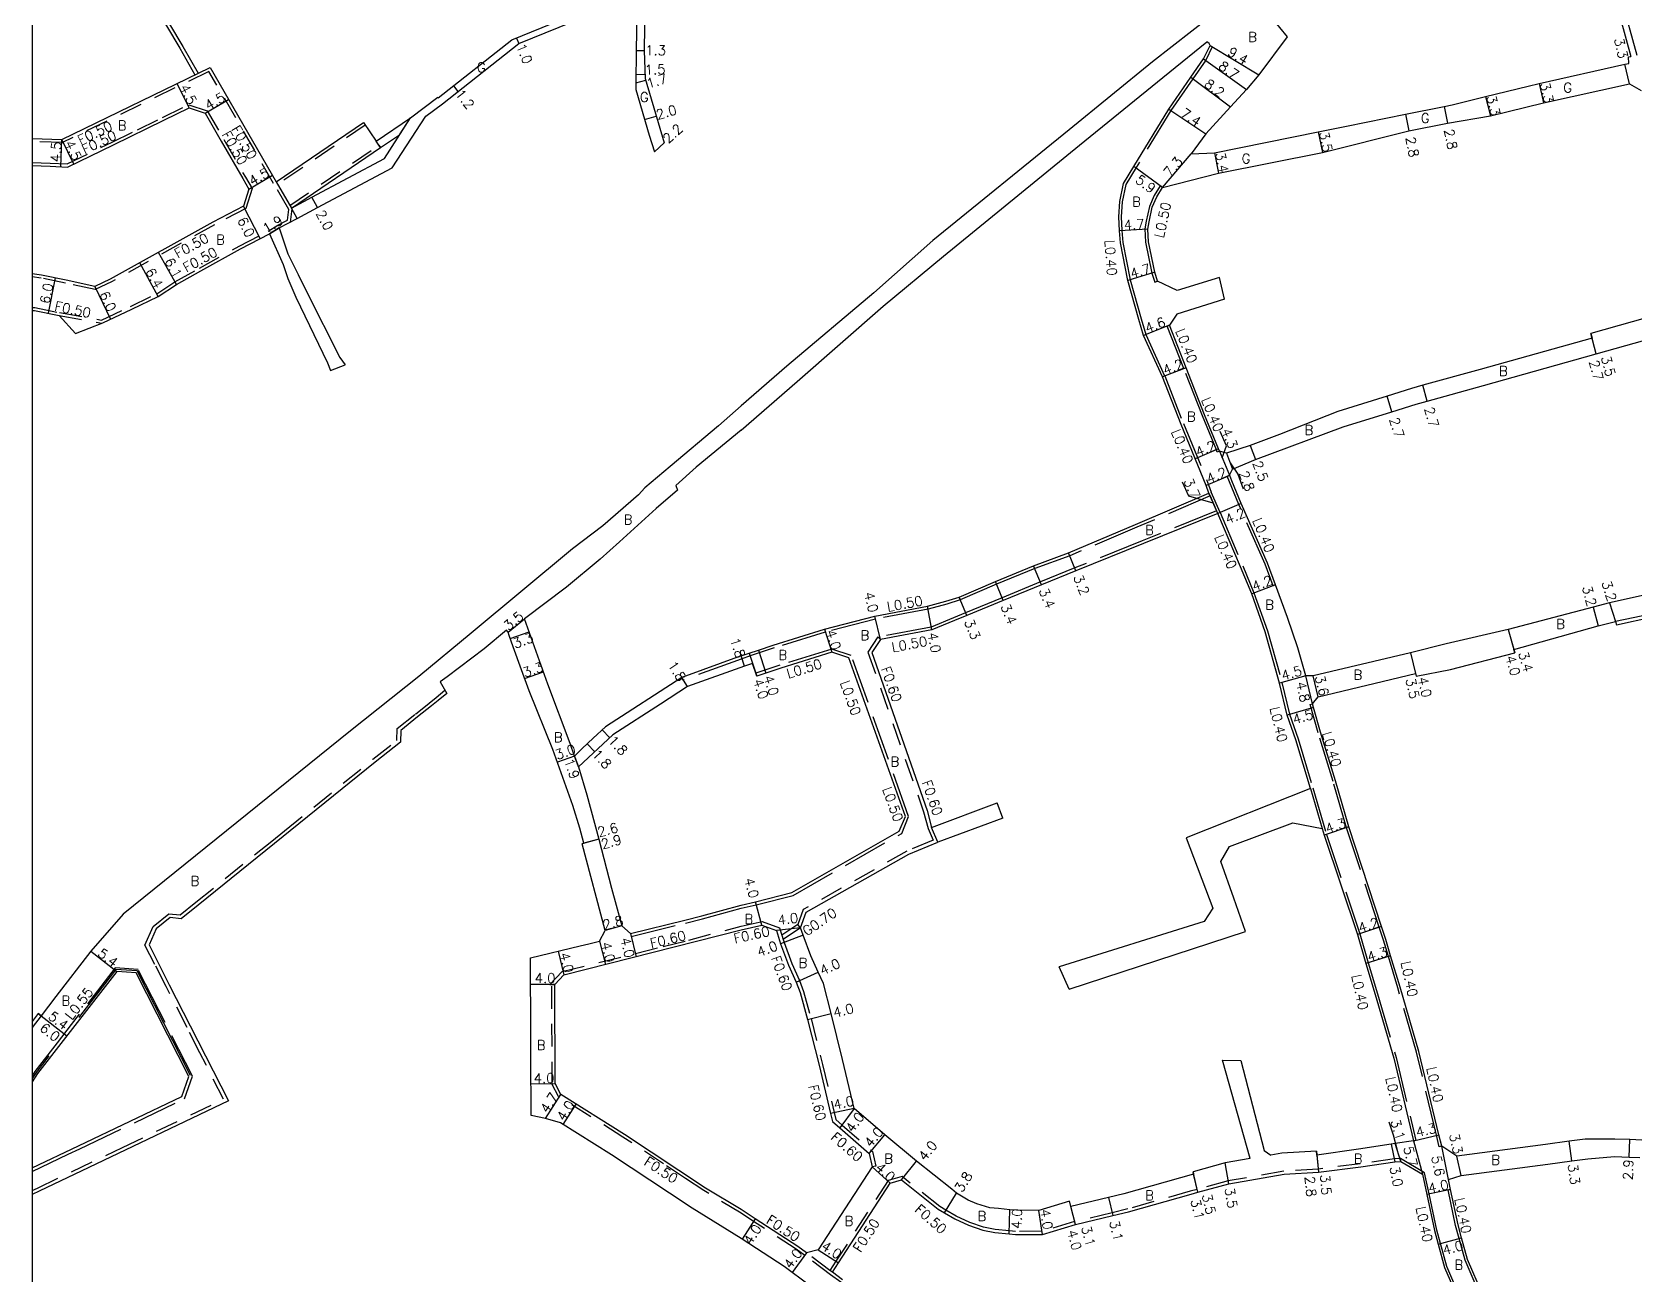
# Model space of a CAD drawing. Header units: metres. Extents: x -4000 to -3199, y -108600 to -108000.
# Drawn here: x -4000 to -3734.9, y -108486.2 to -108280.7 of the extents above; entities that cross this region are included whole.
import ezdxf

# ---------------------------------------------------------------- set-up
doc = ezdxf.new("R2010")
doc.units = ezdxf.units.M
doc.header["$LTSCALE"] = 2.5
doc.linetypes.add('22320', pattern=[2.5, 1.5, -1])
doc.linetypes.add('22330', pattern=[4, 3, -1])
for name, color, linetype in [('2101000', 175, 'Continuous'), ('2101001', 1, 'Continuous'), ('2102000', 4, 'Continuous'), ('2102001', 191, 'Continuous'), ('2232000', 120, '22320'), ('2233000', 120, '22330'), ('6165200', 90, '61300'), ('9109230', 202, 'Continuous'), ('9201100', 215, 'Continuous'), ('9201500', 222, 'Continuous'), ('9201600', 215, 'Continuous'), ('9202100', 82, 'Continuous'), ('9202200', 82, 'Continuous'), ('9203500', 155, 'Continuous'), ('999', 7, 'Continuous')]:
    doc.layers.add(name, color=color, linetype=linetype)
doc.styles.add('Dm_Anotation', font='txt.shx', dxfattribs={"bigfont": 'pscdm.shx'})
doc.linetypes.add('61300', pattern='A,2,-0.75,[1,dmdr.shx,S=0.15,R=0,X=0,Y=0],-0.75', length=3.5)

msp = doc.modelspace()

# ---------------------------------------------------------------- linework, layer by layer
at = {"layer": '2101000'}
for points in [[(-4000, -108265.25), (-3996.3, -108265.44), (-3989.42, -108265.89), (-3987.19, -108266.73), (-3986.06, -108267.38), (-3984.41, -108268.77), (-3981.09, -108273.23), (-3979.63, -108275.38), (-3975.05, -108283.06), (-3972.52, -108287.49)], [(-4000, -108265.85), (-3996.34, -108266.04), (-3989.55, -108266.48), (-3987.45, -108267.28), (-3986.4, -108267.87), (-3984.85, -108269.18), (-3981.58, -108273.58), (-3980.14, -108275.7), (-3975.57, -108283.36), (-3973.06, -108287.76)], [(-3956.15, -108311.52), (-3952.76, -108309.71), (-3940.41, -108303.13), (-3934.87, -108294.58), (-3932.1, -108292.52), (-3919.5, -108282.59), (-3908.46, -108278.11), (-3904.56, -108277.27), (-3901.41, -108277.04), (-3899.95, -108277.26), (-3900.05, -108283.78), (-3900.14, -108289.1), (-3900.13, -108290.18), (-3897.91, -108297.75), (-3897.07, -108300.47)], [(-3932.82, -108291.56), (-3920.67, -108281.99), (-3908.83, -108277.18), (-3906.76, -108276.51), (-3904.73, -108276.08), (-3901.5, -108275.84), (-3898.63, -108275.67), (-3898.75, -108283.77), (-3898.59, -108288.33), (-3895.46, -108298.98)], [(-3795.62, -108276.16), (-3796.23, -108276.85), (-3792.4, -108281.48), (-3797.06, -108287.73), (-3799.13, -108290.17), (-3801.75, -108293.05), (-3805.83, -108297.53), (-3808.29, -108300.83), (-3804.42, -108300.66), (-3787.25, -108297.17), (-3782.58, -108296.22), (-3772.8, -108294.26), (-3766.42, -108292.99), (-3765.13, -108292.73), (-3759.57, -108291.35), (-3752.54, -108289.61), (-3750.72, -108289.19), (-3736.53, -108286.01), (-3735.89, -108285.9), (-3735.94, -108284.8), (-3735.56, -108284.71)], [(-3804.12, -108277.3), (-3804.92, -108278.01), (-3814.68, -108285.62), (-3828.44, -108296.82), (-3850.99, -108315.15), (-3860.77, -108323.77), (-3875.16, -108335.89), (-3882.73, -108342.45)], [(-3882.73, -108346.5), (-3873.45, -108338.46), (-3859.21, -108325.99), (-3849.27, -108317.71), (-3826.72, -108299.38), (-3812.96, -108288.19), (-3805.71, -108282.29)], [(-3882.73, -108383.8), (-3881.37, -108383.35), (-3879.87, -108382.86), (-3877.39, -108382.04), (-3868.92, -108379.4), (-3860.62, -108377.23), (-3851.88, -108375.6), (-3848.84, -108374.79), (-3846.66, -108374.1), (-3840.65, -108371.51), (-3834.33, -108368.91), (-3828.55, -108366.78), (-3817.49, -108362.1), (-3805.36, -108356.9), (-3805.77, -108355.65), (-3809.94, -108345.55), (-3813.02, -108337.7), (-3816.15, -108330.83), (-3816.95, -108328.2), (-3818.78, -108321.76), (-3819.97, -108315.53), (-3820.12, -108313.53), (-3820.25, -108311.25), (-3820.1, -108308.67), (-3819.47, -108305.72), (-3817.75, -108302.89), (-3811.98, -108293.41), (-3808.33, -108288.16), (-3806.21, -108285.12), (-3805.12, -108282.9), (-3805.31, -108282.55), (-3805.71, -108282.29)], [(-4000, -108298.25), (-3995.06, -108298.45), (-3970.56, -108286.54), (-3959.61, -108305.44)], [(-3813.82, -108321.86), (-3814.28, -108320.39), (-3815.32, -108315.34), (-3815.43, -108313.26), (-3815.23, -108312.04), (-3814.72, -108309.65), (-3813.94, -108307.94), (-3813.01, -108306.4), (-3803.74, -108303.99), (-3786.55, -108300.6), (-3772.25, -108297.01), (-3765.87, -108295.73), (-3758.78, -108294.55), (-3749.98, -108292.4), (-3735.78, -108289.22), (-3733.85, -108290.34)], [(-3957.11, -108309.78), (-3953.7, -108307.95), (-3941.73, -108301.57), (-3937.42, -108294.86), (-3932.88, -108291.47), (-3932.82, -108291.56)], [(-4000, -108302.75), (-3997, -108302.87), (-3994.12, -108303), (-3986.53, -108299.31), (-3978.2, -108295.26), (-3974.04, -108293.23), (-3971.38, -108294.1), (-3968.71, -108298.71), (-3965.15, -108304.91), (-3964.15, -108306.63), (-3965.05, -108309.49), (-3970.08, -108312.12)], [(-4000, -108326.7), (-3999.62, -108326.72), (-3995.53, -108327.55), (-3992.83, -108330.51), (-3988.32, -108328.75), (-3983.51, -108326.48), (-3979.12, -108324.38), (-3976.12, -108322.41), (-3972.09, -108320.18), (-3965.52, -108316.53), (-3960.72, -108314.02), (-3959.14, -108313.06), (-3956.15, -108311.52), (-3957.11, -108309.78)], [(-3970.08, -108312.12), (-3987.1, -108321.54), (-3989.61, -108322.73), (-3994.35, -108321.7), (-3998.43, -108320.87), (-4000, -108320.65)], [(-3960.72, -108314.02), (-3958.46, -108319.13)], [(-3959.14, -108313.06), (-3957.69, -108317.32), (-3955.99, -108320.75), (-3954.56, -108323.67), (-3949.1, -108334.49), (-3948.19, -108335.7)], [(-3725.98, -108325.96), (-3742.16, -108330.52), (-3741.96, -108331.29), (-3760.45, -108336.44), (-3769.96, -108339.08), (-3771.82, -108339.6), (-3775.87, -108340.86), (-3784.03, -108343.4), (-3793.69, -108347.22), (-3798.53, -108349.02), (-3802.43, -108350.31), (-3803.58, -108349.96), (-3803.73, -108349.59), (-3806.06, -108343.95), (-3809.11, -108336.17), (-3811.87, -108329.15)], [(-3732.83, -108373.68), (-3739.08, -108375.07), (-3741.8, -108375.77), (-3755.82, -108379.47), (-3766.11, -108381.8), (-3772, -108383.29), (-3788.11, -108387.1), (-3789.32, -108387.09), (-3790.62, -108382.47), (-3792.35, -108377.47), (-3794.33, -108372.08), (-3795.67, -108368.51), (-3800.01, -108358.64), (-3801.54, -108354.88), (-3801.9, -108354.01), (-3801.94, -108353.93), (-3801.45, -108352.94), (-3797.66, -108351.36), (-3783.14, -108345.95), (-3775.07, -108343.44), (-3771.06, -108342.19), (-3769.24, -108341.68), (-3759.91, -108339.1), (-3741.28, -108333.9), (-3725.18, -108329.37)], [(-3882.73, -108342.45), (-3886.45, -108345.78), (-3894.48, -108352.5), (-3898.65, -108356.04), (-3899.68, -108357.21), (-3905.58, -108362.31), (-3910.59, -108366.14), (-3927.38, -108380.05), (-3936.01, -108387.23), (-3947.34, -108396.21), (-3984.93, -108426.54), (-3990.26, -108432.65), (-3996.04, -108440.1), (-3998.51, -108443.3), (-3998.99, -108442.94), (-4000, -108444.24)], [(-3882.73, -108346.5), (-3890.16, -108352.6), (-3893.49, -108355.66), (-3893.25, -108356.44), (-3896.77, -108359.42), (-3902.83, -108364.94), (-3906.04, -108367.82), (-3911.62, -108372.44), (-3918.57, -108377.68)], [(-3788.53, -108405.73), (-3790.98, -108397.68), (-3792.39, -108393.59), (-3793.66, -108388.3), (-3796.04, -108379.81), (-3798.26, -108373.55), (-3800.12, -108369.1), (-3803.87, -108360.28), (-3816.18, -108365.24), (-3827.35, -108369.75), (-3833.03, -108372.05), (-3839.35, -108374.66), (-3845.4, -108377.15), (-3847.41, -108377.98), (-3851.15, -108379.53), (-3859.64, -108381.11), (-3861.07, -108383.28), (-3851.97, -108409.39), (-3851.23, -108412.16)], [(-3892.54, -108387.36), (-3905.13, -108395.53), (-3907.18, -108397.43), (-3909, -108399.11), (-3910.28, -108400.38), (-3911.02, -108398.3), (-3914.69, -108388.47), (-3918.57, -108377.68)], [(-3766.84, -108464.88), (-3767.31, -108462.97), (-3770.62, -108449.21), (-3773.73, -108438.61), (-3775.28, -108433.42), (-3776.09, -108430.71), (-3776.79, -108428.57), (-3782.18, -108412.1), (-3784.41, -108404.48), (-3786.86, -108396.44), (-3788.07, -108392.32), (-3788.23, -108391.76), (-3787.28, -108390.6), (-3771.19, -108386.7), (-3771.08, -108387.18), (-3765.37, -108386.07), (-3754.73, -108383.32), (-3754.9, -108382.75), (-3740.96, -108378.86), (-3738.11, -108378.12), (-3737.93, -108378.69), (-3731.94, -108377.37)], [(-3882.73, -108480.13), (-3890.8, -108475.14), (-3894.57, -108472.65), (-3904.13, -108466.32), (-3912.61, -108460.99), (-3915.05, -108460.28), (-3917.43, -108459.78), (-3917.48, -108449.98), (-3917.52, -108442.16), (-3917.54, -108438.14), (-3917.53, -108433.76), (-3909.32, -108431.75), (-3907.9, -108431.4), (-3906.13, -108430.96), (-3905.18, -108429.2), (-3909.03, -108414.87), (-3908.74, -108414.8), (-3909.37, -108412.32), (-3910.55, -108408.56), (-3913.85, -108399.3), (-3917.79, -108389.58), (-3919.04, -108386.11), (-3920.41, -108382.29), (-3921.08, -108380.43), (-3921.26, -108379.92), (-3921.55, -108379.57), (-3925.24, -108382.63), (-3931.34, -108387.25), (-3932.47, -108388.12), (-3931.4, -108390.03), (-3932.8, -108391.19), (-3933.93, -108392.09), (-3936.22, -108393.9), (-3939.03, -108396.13), (-3939.08, -108398.08), (-3943.23, -108401.38), (-3972.54, -108425.02), (-3975.33, -108427.27), (-3977.17, -108427.09), (-3979.48, -108428.95), (-3980.65, -108431.61), (-3977.3, -108438.18), (-3973.83, -108444.98), (-3967.5, -108457.39), (-3990.61, -108468.4), (-3998.84, -108472.33), (-4000, -108472.88)], [(-3882.73, -108425), (-3880.35, -108424.46), (-3874.32, -108422.94), (-3856.56, -108412.81), (-3855.55, -108410.38), (-3864.88, -108384.13), (-3867.74, -108383.22), (-3876.17, -108385.85), (-3878.61, -108386.65), (-3880.12, -108387.15)], [(-3882.73, -108383.8), (-3892.54, -108387.36)], [(-3880.12, -108387.15), (-3880.81, -108385.06), (-3880.81, -108385.06), (-3882.14, -108385.5), (-3891.56, -108388.87)], [(-3891.56, -108388.87), (-3896.03, -108391.77), (-3903.91, -108396.85), (-3909.64, -108402.17), (-3908.23, -108406.77), (-3906.23, -108414.12), (-3904.15, -108422.23), (-3902.47, -108428.47), (-3901.03, -108429.71)], [(-3786.59, -108412.33), (-3786.26, -108413.47), (-3780.78, -108429.88), (-3779.4, -108434.65), (-3777.87, -108439.77), (-3774.77, -108450.32), (-3771.49, -108464)], [(-3798.5, -108466.93), (-3802.66, -108467.65), (-3807.97, -108469.09), (-3807.88, -108469.48), (-3819.44, -108472.74), (-3821.97, -108473.34), (-3828.18, -108474.83), (-3828.41, -108473.96), (-3833.5, -108475.5), (-3837.15, -108475.47), (-3838.25, -108475.37), (-3840.12, -108475.19), (-3841.6, -108475.04), (-3843.72, -108474.39), (-3845.18, -108473.81), (-3847.1, -108472.66), (-3847.88, -108471.97), (-3853.71, -108467.33), (-3858.96, -108463.02), (-3864.01, -108458.63), (-3865.94, -108450.55), (-3867.85, -108442.95), (-3869.1, -108437.99), (-3869.96, -108436.08), (-3871.17, -108433.4), (-3872.43, -108430.01), (-3872.9, -108428.75), (-3871.96, -108426.19), (-3854.98, -108416.62), (-3850.17, -108414.61)], [(-3901.03, -108429.71), (-3892.04, -108427.49), (-3889.23, -108426.8), (-3882.73, -108425)], [(-3882.73, -108429.09), (-3879.3, -108428.32), (-3876.87, -108429.24), (-3876.18, -108431.41), (-3874.87, -108434.92), (-3873.6, -108437.73), (-3872.97, -108439.47), (-3871.73, -108443.92), (-3869.83, -108451.5), (-3867.92, -108459.47), (-3867.61, -108460.78), (-3866.4, -108461.83), (-3861.53, -108466.08), (-3861.04, -108468.28), (-3869.97, -108481.99), (-3871.9, -108482.53), (-3873.32, -108481.48), (-3880.37, -108476.89), (-3882.73, -108475.36)], [(-3882.73, -108475.36), (-3888.61, -108471.8), (-3902, -108462.94), (-3912.54, -108456.31), (-3913.46, -108454.53), (-3913.54, -108438.12), (-3912.02, -108436.53), (-3882.73, -108429.09)], [(-4000, -108468.45), (-3992.33, -108464.79), (-3975.24, -108456.64), (-3974.05, -108453.35), (-3982.8, -108436.2), (-3985.99, -108435.97), (-3991.77, -108443.41), (-3999.09, -108452.87), (-4000, -108454.23)], [(-3771.49, -108464), (-3774.52, -108464.45), (-3775.19, -108464.54), (-3780.62, -108465.36), (-3787.5, -108466.37), (-3787.56, -108465.68), (-3793.28, -108466.04), (-3795.1, -108466.35)], [(-3764.32, -108466.5), (-3766.84, -108464.88)], [(-3728.43, -108464.76), (-3729.2, -108464.59), (-3733.76, -108463.87), (-3735.73, -108463.79), (-3738.19, -108463.69), (-3743.09, -108463.69), (-3745.74, -108464.05), (-3749.69, -108464.57), (-3764.32, -108466.5)], [(-3865.95, -108486.97), (-3867.63, -108485.72), (-3866.62, -108484.18), (-3858.09, -108470.98), (-3856.2, -108470.46), (-3850.14, -108475.29), (-3849.09, -108475.89), (-3847.37, -108476.87), (-3845.08, -108477.94), (-3842.74, -108478.74), (-3840.75, -108479.14), (-3838.37, -108479.37), (-3837.33, -108479.47), (-3832.87, -108479.45), (-3827.41, -108477.83), (-3821.25, -108476.36), (-3818.66, -108475.74), (-3808.29, -108472.8), (-3807.17, -108472.49), (-3802.07, -108471.1), (-3792.91, -108469.52), (-3787.24, -108469.16), (-3780.24, -108468.29), (-3774.61, -108467.48), (-3773.59, -108467.41), (-3770.03, -108469.52), (-3769.29, -108472.84), (-3768.04, -108478.83), (-3767.42, -108481.09), (-3766.37, -108484.91), (-3763.74, -108491)], [(-3746.35, -108516.46), (-3745.58, -108516.38), (-3745.16, -108516.33), (-3747.03, -108512.29), (-3749.87, -108506.63), (-3756.09, -108494.75), (-3757.75, -108494.17), (-3760.09, -108489.36), (-3762.58, -108483.58), (-3763.56, -108480.03), (-3764.14, -108477.9), (-3765.37, -108472.02), (-3765.71, -108470.37), (-3763.6, -108469.73), (-3749.28, -108467.85), (-3745.31, -108467.32), (-3742.65, -108466.96), (-3738.25, -108466.59), (-3735.84, -108466.69), (-3734.04, -108466.76)], [(-3868.34, -108490.18), (-3874.29, -108485.74), (-3875.61, -108484.76), (-3882.55, -108480.25), (-3882.73, -108480.13)]]:
    msp.add_lwpolyline(points, dxfattribs=at)
at = {"layer": '2101000', "flags": 128}
for points in [[(-3959.61, -108305.44), (-3957.11, -108309.78)], [(-3958.46, -108319.13), (-3957.67, -108321.4), (-3956.39, -108324.49), (-3951.12, -108335.37), (-3950.61, -108336.65)]]:
    msp.add_lwpolyline(points, dxfattribs=at)
at = {"layer": '2101001'}
msp.add_lwpolyline([(-3895.46, -108298.98), (-3897.07, -108300.47)], dxfattribs=at)
at = {"layer": '2101001', "flags": 128}
msp.add_lwpolyline([(-3950.61, -108336.65), (-3948.19, -108335.7)], dxfattribs=at)
at = {"layer": '2102000'}
for points in [[(-3749.58, -108246.29), (-3745.95, -108252.08), (-3744.22, -108255.79), (-3743.06, -108258.62), (-3740.69, -108265.98), (-3735.56, -108284.71)], [(-3748.4, -108246.29), (-3745.07, -108251.6), (-3743.3, -108255.39), (-3742.12, -108258.27), (-3739.73, -108265.69), (-3734.58, -108284.48)], [(-3959.61, -108305.44), (-3945.16, -108295.65), (-3943.09, -108298.71), (-3937.42, -108294.84)], [(-3957.11, -108309.78), (-3942.35, -108299.79), (-3939.22, -108297.65)], [(-3803.59, -108321.24), (-3810.57, -108323.4), (-3813.82, -108321.86)], [(-3802.79, -108324.84), (-3810.67, -108327.31), (-3811.87, -108329.15)], [(-3788.53, -108405.73), (-3809.11, -108413.92), (-3804.69, -108425.5), (-3806.15, -108427.75), (-3830.13, -108435.22)], [(-3851.23, -108412.16), (-3840.36, -108408.1)], [(-3839.41, -108410.64), (-3850.17, -108414.61)], [(-3828.46, -108438.91), (-3799.27, -108429.39), (-3801.22, -108423.86), (-3803.35, -108417.82), (-3801.93, -108415.33), (-3791.47, -108411.4), (-3786.59, -108412.33)], [(-3798.5, -108466.93), (-3803.1, -108450.65)], [(-3800.04, -108450.71), (-3796.2, -108465.57), (-3795.1, -108466.35)]]:
    msp.add_lwpolyline(points, dxfattribs=at)
at = {"layer": '2102001'}
for points in [[(-3939.22, -108297.65), (-3937.42, -108294.84)], [(-3802.79, -108324.84), (-3803.59, -108321.24)], [(-3839.41, -108410.64), (-3840.36, -108408.1)], [(-3828.46, -108438.91), (-3830.13, -108435.22)], [(-3803.1, -108450.65), (-3800.04, -108450.71)]]:
    msp.add_lwpolyline(points, dxfattribs=at)
at = {"layer": '2232000'}
for points in [[(-4000, -108326.2), (-3999.55, -108326.22), (-3995.44, -108327.06), (-3988.53, -108328.3), (-3983.73, -108326.03), (-3979.37, -108323.95), (-3976.4, -108322), (-3976.37, -108321.98), (-3972.33, -108319.74), (-3965.75, -108316.09), (-3960.96, -108313.58), (-3959.37, -108312.62), (-3957.74, -108311.78), (-3957.54, -108310.03), (-3960.04, -108305.69), (-3970.76, -108287.19), (-3994.96, -108298.96), (-4000, -108298.75)], [(-4000, -108302.25), (-3996.98, -108302.38), (-3994.22, -108302.49), (-3986.75, -108298.86), (-3982.58, -108296.83), (-3978.42, -108294.81), (-3974.07, -108292.7), (-3971.04, -108293.68), (-3968.27, -108298.46), (-3964.72, -108304.66), (-3963.61, -108306.57), (-3964.64, -108309.84), (-3969.85, -108312.57), (-3986.87, -108321.99), (-3989.55, -108323.25), (-3994.45, -108322.18), (-3998.51, -108321.36), (-4000, -108321.16)], [(-3944.88, -108296.06), (-3959.36, -108305.87), (-3957.36, -108309.35), (-3942.63, -108299.37), (-3942.35, -108299.79)], [(-3957.03, -108309.93), (-3957.28, -108312.1)], [(-3959.14, -108313.06), (-3960.72, -108314.02)], [(-3995.53, -108327.55), (-3988.48, -108328.81)], [(-3859.64, -108381.11), (-3860.08, -108380.69), (-3861.74, -108383.2), (-3852.53, -108409.59), (-3851.79, -108412.35)], [(-3979.67, -108434.85), (-3981.32, -108431.62), (-3979.97, -108428.58), (-3977.36, -108426.47), (-3975.51, -108426.65), (-3972.91, -108424.55), (-3960.36, -108414.43), (-3958.26, -108412.73), (-3943.61, -108400.91), (-3939.67, -108397.79), (-3939.62, -108395.84), (-3936.59, -108393.43), (-3934.3, -108391.62), (-3933.18, -108390.72), (-3931.7, -108389.5)], [(-3851.79, -108412.35), (-3850.96, -108414.29)], [(-3850.17, -108414.61), (-3851.23, -108412.16)], [(-3850.96, -108414.29), (-3855.28, -108416.09), (-3872.44, -108425.77)], [(-3882.73, -108428.48), (-3879.26, -108427.7), (-3876.39, -108428.79), (-3875.99, -108430.01), (-3875.77, -108430.71), (-3875.61, -108431.21), (-3874.31, -108434.69), (-3873.05, -108437.5), (-3872.4, -108439.28), (-3871.15, -108443.77), (-3869.24, -108451.36), (-3867.34, -108459.33), (-3867.07, -108460.45), (-3866.01, -108461.38), (-3860.99, -108465.76), (-3860.45, -108468.15), (-3861.04, -108468.28)], [(-3873.34, -108428.2), (-3875.99, -108430.01)], [(-3872.44, -108425.77), (-3873.34, -108428.2)], [(-3872.9, -108428.75), (-3873.34, -108428.2)], [(-3914.04, -108438.12), (-3914.37, -108438.12), (-3912.33, -108435.99), (-3895.6, -108431.87), (-3891.38, -108430.83), (-3882.73, -108428.48)], [(-3872.9, -108428.75), (-3875.77, -108430.71)], [(-4000, -108472.22), (-3999.1, -108471.79), (-3985.04, -108465.08), (-3968.32, -108457.11), (-3971.2, -108451.45), (-3972.24, -108449.42), (-3974.37, -108445.25), (-3977.84, -108438.45), (-3979.67, -108434.85)], [(-3882.73, -108475.95), (-3888.88, -108472.22), (-3891.94, -108470.19), (-3895.58, -108467.78), (-3902.27, -108463.36), (-3912.93, -108456.66), (-3913.96, -108454.65), (-3914.04, -108438.12), (-3913.54, -108438.12)], [(-3998.51, -108443.3), (-4000, -108445.23)], [(-3773.59, -108467.41), (-3773.65, -108466.91), (-3774.66, -108466.98), (-3780.31, -108467.79), (-3787.29, -108468.66), (-3792.96, -108469.03), (-3802.15, -108470.6), (-3807.3, -108472.01), (-3808.43, -108472.32), (-3818.78, -108475.25), (-3821.36, -108475.87), (-3827.52, -108477.35), (-3827.55, -108477.35), (-3832.94, -108478.95), (-3837.31, -108478.97), (-3838.33, -108478.87), (-3840.67, -108478.65), (-3842.61, -108478.25), (-3844.89, -108477.48), (-3847.14, -108476.42), (-3848.85, -108475.46), (-3849.86, -108474.87), (-3856.09, -108469.9), (-3858.4, -108470.55), (-3867.04, -108483.91), (-3868.03, -108485.42)], [(-3765.26, -108515.53), (-3765.09, -108516), (-3769.78, -108517.65), (-3771.96, -108518.58), (-3786.97, -108519.73), (-3795.27, -108520.32), (-3795.35, -108520.28), (-3810.76, -108522.09), (-3821.09, -108516.6), (-3833.45, -108509.78), (-3844.37, -108504.07), (-3850.44, -108499.39), (-3859.82, -108492.16), (-3866.25, -108487.37), (-3867.93, -108486.12), (-3872.2, -108482.93), (-3873.61, -108481.89), (-3880.65, -108477.31), (-3882.73, -108475.95)], [(-3867.63, -108485.72), (-3868.03, -108485.42), (-3871.9, -108482.53)]]:
    msp.add_lwpolyline(points, dxfattribs=at)
at = {"layer": '2233000'}
for points in [[(-3805.12, -108282.9), (-3804.78, -108283.1), (-3805.86, -108285.32), (-3808, -108288.39), (-3811.65, -108293.63), (-3817.4, -108303.09), (-3819.09, -108305.87), (-3819.7, -108308.73), (-3819.85, -108311.25), (-3819.72, -108313.51), (-3819.58, -108315.48), (-3818.39, -108321.67), (-3816.57, -108328.09), (-3815.78, -108330.69), (-3812.65, -108337.54), (-3809.57, -108345.4), (-3805.39, -108355.51), (-3804.98, -108356.77)], [(-3813.01, -108306.4), (-3813.41, -108306.1), (-3814.39, -108307.71), (-3815.19, -108309.5), (-3815.72, -108311.95), (-3815.93, -108313.23), (-3815.81, -108315.4), (-3814.77, -108320.52), (-3814.3, -108322.01), (-3813.82, -108321.86)], [(-3803.58, -108349.96), (-3803.95, -108350.11), (-3804.1, -108349.75), (-3806.43, -108344.1), (-3809.49, -108336.31), (-3812.24, -108329.29), (-3811.87, -108329.15)], [(-3794.33, -108372.08), (-3794.7, -108372.22), (-3796.04, -108368.66), (-3800.38, -108358.79), (-3801.91, -108355.04), (-3802.31, -108354.08), (-3801.94, -108353.93)], [(-3803.5, -108360.13), (-3804.98, -108356.77)], [(-3805.16, -108357.36), (-3817.29, -108362.56), (-3828.37, -108367.25), (-3834.15, -108369.37), (-3840.46, -108371.97), (-3846.48, -108374.57), (-3848.7, -108375.27), (-3851.77, -108376.09), (-3860.51, -108377.72), (-3868.79, -108379.88), (-3877.24, -108382.51), (-3879.71, -108383.33), (-3881.22, -108383.83), (-3882.73, -108384.33)], [(-3805.36, -108356.9), (-3805.16, -108357.36), (-3804.07, -108359.83), (-3803.87, -108360.28)], [(-3804.07, -108359.83), (-3816.37, -108364.78), (-3827.54, -108369.28), (-3833.22, -108371.59), (-3839.54, -108374.19), (-3845.59, -108376.69), (-3847.6, -108377.52), (-3851.29, -108379.05), (-3860.08, -108380.69)], [(-3803.5, -108360.13), (-3799.75, -108368.94), (-3797.89, -108373.41), (-3795.66, -108379.69), (-3793.27, -108388.19), (-3793.27, -108388.21), (-3792, -108393.47), (-3790.6, -108397.55), (-3788.14, -108405.62), (-3785.88, -108413.35), (-3780.4, -108429.76), (-3779.01, -108434.54), (-3777.48, -108439.66), (-3774.39, -108450.21), (-3771.1, -108463.91), (-3771.49, -108464)], [(-3882.73, -108425.51), (-3880.24, -108424.95), (-3874.13, -108423.41), (-3856.16, -108413.16), (-3855.02, -108410.39), (-3864.49, -108383.73), (-3867.73, -108382.7), (-3876.33, -108385.37), (-3878.77, -108386.18), (-3880.28, -108386.68)], [(-3882.73, -108384.33), (-3892.36, -108387.83), (-3892.54, -108387.36)], [(-3766.84, -108464.88), (-3767.23, -108464.98), (-3767.7, -108463.07), (-3771, -108449.31), (-3774.11, -108438.72), (-3775.66, -108433.54), (-3776.47, -108430.83), (-3777.17, -108428.69), (-3782.57, -108412.22), (-3784.8, -108404.6), (-3787.25, -108396.55), (-3788.62, -108391.87), (-3788.23, -108391.76)], [(-3788.53, -108405.73), (-3786.59, -108412.33)], [(-3901.03, -108429.71), (-3900.91, -108430.19), (-3891.92, -108427.98), (-3889.11, -108427.29), (-3882.73, -108425.51)], [(-3978.96, -108442.51), (-3982.45, -108435.67), (-3986.25, -108435.4), (-3992.2, -108443.07), (-3993.51, -108444.75), (-3995.86, -108447.8), (-3999.53, -108452.55), (-4000, -108453.24)], [(-4000, -108469.06), (-3994, -108466.2), (-3992.1, -108465.29), (-3974.8, -108457.04), (-3973.45, -108453.31), (-3978.96, -108442.51)], [(-3750.37, -108536.03), (-3749.97, -108536.04), (-3750.13, -108533.8), (-3752.12, -108517.09), (-3752.27, -108515.8), (-3754.07, -108510.59), (-3754.4, -108508.97), (-3757.86, -108501.74), (-3761, -108495.73), (-3763.37, -108490.84), (-3765.99, -108484.78), (-3767.03, -108480.98), (-3767.65, -108478.74), (-3768.9, -108472.76), (-3769.68, -108469.26), (-3773.65, -108466.91)], [(-3745.1, -108531.92), (-3746.85, -108516.52), (-3746.35, -108516.46), (-3745.58, -108516.38), (-3747.39, -108512.46), (-3750.22, -108506.81), (-3756.37, -108495.08), (-3758.04, -108494.5), (-3760.45, -108489.52), (-3762.96, -108483.71), (-3763.95, -108480.13), (-3764.53, -108477.99), (-3765.76, -108472.11), (-3765.37, -108472.02)]]:
    msp.add_lwpolyline(points, dxfattribs=at)
at = {"layer": '6165200'}
for points in [[(-3973.78, -108453.21), (-3982.61, -108435.91), (-3986.13, -108435.66), (-3992.01, -108443.22), (-3992.29, -108443.59)], [(-3997.21, -108449.96), (-3999.33, -108452.7), (-4000, -108453.69)]]:
    msp.add_lwpolyline(points, dxfattribs=at)
at = {"layer": '9109230'}
msp.add_lwpolyline([(-3715.04, -108376.14), (-3716.32, -108375.17), (-3724.52, -108375.61), (-3732.22, -108376.92), (-3738.11, -108378.12)], dxfattribs=at)
at = {"layer": '9201100'}
for points in [[(-3919.88, -108281.67), (-3919.5, -108282.59)], [(-3900.05, -108283.71), (-3898.75, -108283.73)], [(-3806.21, -108285.12), (-3799.13, -108290.17)], [(-3805.12, -108282.9), (-3797.06, -108287.73)], [(-3900.11, -108287.69), (-3898.61, -108287.63)], [(-3735.78, -108289.22), (-3736.53, -108286.01)], [(-3974.04, -108293.23), (-3976, -108289.19)], [(-3930.3, -108289.58), (-3929.56, -108290.52)], [(-3900.14, -108289.1), (-3898.5, -108288.62)], [(-3808.33, -108288.16), (-3801.75, -108293.05)], [(-3750.72, -108289.19), (-3749.98, -108292.4)], [(-3971.38, -108294.1), (-3967.49, -108291.84)], [(-3766.42, -108292.99), (-3765.87, -108295.73)], [(-3759.57, -108291.35), (-3758.78, -108294.55)], [(-3898.68, -108295.13), (-3896.76, -108294.56)], [(-3811.98, -108293.41), (-3805.83, -108297.53)], [(-3772.8, -108294.26), (-3772.25, -108297.01)], [(-3995.25, -108302.95), (-3995.06, -108298.45)], [(-3993.09, -108302.5), (-3995.06, -108298.45)], [(-3787.25, -108297.17), (-3786.55, -108300.6)], [(-3897.07, -108300.47), (-3895.46, -108298.98)], [(-3813.01, -108306.4), (-3808.29, -108300.83)], [(-3804.42, -108300.66), (-3803.74, -108303.99)], [(-3813.01, -108306.4), (-3817.75, -108302.89)], [(-3964.15, -108306.63), (-3960.23, -108304.36)], [(-3962.27, -108314.83), (-3965.05, -108309.49)], [(-3959.14, -108313.06), (-3960.72, -108314.02)], [(-3815.43, -108313.26), (-3820.12, -108313.53)], [(-3979.12, -108324.38), (-3982.19, -108318.83)], [(-3976.12, -108322.41), (-3979.07, -108317.1)], [(-3996.16, -108321.33), (-3997.35, -108327.18)], [(-3814.28, -108320.39), (-3818.78, -108321.76)], [(-3989.61, -108322.73), (-3987.05, -108328.15)], [(-3811.87, -108329.15), (-3816.15, -108330.83)], [(-3741.28, -108333.9), (-3742.16, -108330.52)], [(-3741.28, -108333.9), (-3741.96, -108331.29)], [(-3809.11, -108336.17), (-3813.02, -108337.7)], [(-3775.07, -108343.44), (-3775.87, -108340.86)], [(-3769.24, -108341.68), (-3769.96, -108339.08)], [(-3803.73, -108349.59), (-3807.59, -108351.24)], [(-3803.58, -108349.96), (-3801.94, -108353.93)], [(-3802.43, -108350.31), (-3801.45, -108352.94)], [(-3798.53, -108349.02), (-3797.66, -108351.36)], [(-3801.9, -108354.01), (-3805.77, -108355.65)], [(-3803.87, -108360.28), (-3805.36, -108356.9)], [(-3800.01, -108358.64), (-3803.87, -108360.28)], [(-3827.35, -108369.75), (-3828.55, -108366.78)], [(-3833.03, -108372.05), (-3834.33, -108368.91)], [(-3839.35, -108374.66), (-3840.65, -108371.51)], [(-3794.33, -108372.08), (-3798.26, -108373.55)], [(-3845.4, -108377.15), (-3846.66, -108374.1)], [(-3739.08, -108375.07), (-3738.11, -108378.12)], [(-3921.26, -108379.92), (-3918.57, -108377.68)], [(-3859.64, -108381.11), (-3860.62, -108377.23)], [(-3851.15, -108379.53), (-3851.88, -108375.6)], [(-3741.8, -108375.77), (-3740.96, -108378.86)], [(-3920.9, -108380.93), (-3917.8, -108379.81)], [(-3868.92, -108379.4), (-3867.74, -108383.22)], [(-3755.82, -108379.47), (-3754.9, -108382.75)], [(-3755.82, -108379.47), (-3754.73, -108383.32)], [(-3879.87, -108382.86), (-3878.61, -108386.65)], [(-3772, -108383.29), (-3771.19, -108386.7)], [(-3772, -108383.29), (-3771.08, -108387.18)], [(-3881.37, -108383.35), (-3880.12, -108387.15)], [(-3918.52, -108387.55), (-3915.42, -108386.43)], [(-3891.56, -108388.87), (-3892.54, -108387.36)], [(-3789.32, -108387.09), (-3793.66, -108388.3)], [(-3788.23, -108391.76), (-3789.32, -108387.09)], [(-3787.28, -108390.6), (-3788.11, -108387.1)], [(-3788.07, -108392.32), (-3792.39, -108393.59)], [(-3905.69, -108396.04), (-3904.46, -108397.36)], [(-3908.16, -108398.34), (-3906.94, -108399.66)], [(-3910.28, -108400.38), (-3913.11, -108401.38)], [(-3909.64, -108402.17), (-3910.28, -108400.38)], [(-3782.18, -108412.1), (-3786.26, -108413.47)], [(-3906.23, -108414.12), (-3909.03, -108414.87)], [(-3906.23, -108414.12), (-3908.74, -108414.8)], [(-3879.3, -108428.32), (-3880.35, -108424.46)], [(-3906.13, -108430.96), (-3905.17, -108434.84)], [(-3902.47, -108428.47), (-3905.18, -108429.2)], [(-3901.03, -108429.71), (-3900.07, -108433.59)], [(-3872.9, -108428.75), (-3876.87, -108429.24)], [(-3872.43, -108430.01), (-3876.18, -108431.41)], [(-3776.79, -108428.57), (-3780.78, -108429.88)], [(-3990.26, -108432.65), (-3985.99, -108435.97)], [(-3912.98, -108432.64), (-3912.02, -108436.53)], [(-3775.28, -108433.42), (-3779.4, -108434.65)], [(-3873.6, -108437.73), (-3869.96, -108436.08)], [(-3913.54, -108438.12), (-3917.54, -108438.14)], [(-3914.37, -108438.12), (-3913.54, -108438.12)], [(-3998.99, -108442.94), (-3994.24, -108446.61)], [(-3998.51, -108443.3), (-3994.24, -108446.61)], [(-3871.73, -108443.92), (-3867.85, -108442.95)], [(-3917.46, -108454.55), (-3913.46, -108454.53)], [(-3915.05, -108460.28), (-3912.54, -108456.31)], [(-3912.14, -108461.29), (-3910.01, -108457.9)], [(-3864.01, -108458.63), (-3867.92, -108459.47)], [(-3864.01, -108458.63), (-3866.4, -108461.83)], [(-3861.53, -108466.08), (-3858.96, -108463.02)], [(-3775.19, -108464.54), (-3774.61, -108467.48)], [(-3773.59, -108467.41), (-3774.52, -108464.45)], [(-3771.49, -108464), (-3767.31, -108462.97)], [(-3771.49, -108464), (-3770.03, -108469.52)], [(-3765.71, -108470.37), (-3766.84, -108464.88)], [(-3745.31, -108467.32), (-3745.74, -108464.05)], [(-3735.84, -108466.69), (-3735.73, -108463.79)], [(-3856.2, -108470.46), (-3853.71, -108467.33)], [(-3802.07, -108471.1), (-3802.66, -108467.65)], [(-3787.56, -108465.68), (-3787.24, -108469.16)], [(-3787.5, -108466.37), (-3787.24, -108469.16)], [(-3763.6, -108469.73), (-3764.32, -108466.5)], [(-3861.04, -108468.28), (-3858.09, -108470.98)], [(-3807.17, -108472.49), (-3807.97, -108469.09)], [(-3807.17, -108472.49), (-3807.88, -108469.48)], [(-3849.09, -108475.89), (-3847.1, -108472.66)], [(-3821.97, -108473.34), (-3821.25, -108476.36)], [(-3765.37, -108472.02), (-3769.29, -108472.84)], [(-3838.37, -108479.37), (-3838.25, -108475.37)], [(-3832.87, -108479.45), (-3833.5, -108475.5)], [(-3827.41, -108477.83), (-3828.41, -108473.96)], [(-3827.41, -108477.83), (-3828.18, -108474.83)], [(-3880.37, -108476.89), (-3882.55, -108480.25)], [(-3767.42, -108481.09), (-3763.56, -108480.03)], [(-3871.9, -108482.53), (-3874.29, -108485.74)], [(-3869.97, -108481.99), (-3866.62, -108484.18)]]:
    msp.add_lwpolyline(points, dxfattribs=at)
at = {"layer": '9201100', "flags": 128}
for points in [[(-3952.76, -108309.71), (-3953.7, -108307.95)], [(-3882.14, -108385.5), (-3882.73, -108383.8)]]:
    msp.add_lwpolyline(points, dxfattribs=at)
at = {"layer": '9201600'}
for points in [[(-3803.13, -108351.05), (-3802.46, -108349.09), (-3803.46, -108346.69)], [(-3801.85, -108351.87), (-3800.57, -108353.76), (-3799.66, -108356.17)], [(-3804.64, -108358.54), (-3808.68, -108357.41), (-3809.71, -108355.09)], [(-3774.16, -108465.59), (-3774.83, -108463.05), (-3775.5, -108460.9)]]:
    msp.add_lwpolyline(points, dxfattribs=at)
at = {"layer": '9202200'}
for points in [[(-3735.78, -108289.22), (-3736.53, -108286.01)], [(-3942.35, -108299.79), (-3942.63, -108299.37), (-3943.09, -108298.71)], [(-3813.01, -108306.4), (-3808.29, -108300.83)], [(-3910.28, -108400.38), (-3909.64, -108402.17)]]:
    msp.add_lwpolyline(points, dxfattribs=at)
at = {"layer": '999'}
msp.add_lwpolyline([(-4000, -108000), (-4000, -108600), (-3200, -108600), (-3200, -108000)], close=True, dxfattribs=at)

# ---------------------------------------------------------------- texts
at = {"layer": '9201500', "style": 'Dm_Anotation'}
for s, rotation, p in [('3.3', 283.2518, (-3738.33, -108281.86)), ('1.0', 292.1108, (-3919.96, -108282.97)), ('1.3', 359.1144, (-3898.58, -108284.47)), ('9.4', 329.0298, (-3802.41, -108284.41)), ('1.5', 2.051, (-3898.62, -108287.73)), ('1.7', 16.3831, (-3898.09, -108290.02)), ('8.7', 324.4472, (-3803.91, -108286.63)), ('4.5', 295.9254, (-3975.61, -108289.77)), ('1.2', 308.2359, (-3930.07, -108290.92)), ('8.2', 323.4078, (-3806.26, -108289.57)), ('3.3', 282.9552, (-3750.61, -108289.21)), ('4.5', 30.0934, (-3970.83, -108293.67)), ('2.0', 16.3831, (-3896.5, -108295.18)), ('3.3', 283.9122, (-3759.46, -108291.37)), ('7.4', 326.2082, (-3810.18, -108294.49)), ('2.2', 42.7814, (-3894.75, -108299.2)), ('3.5', 281.5042, (-3787.12, -108297.3)), ('2.8', 281.3143, (-3772.83, -108298.15)), ('2.8', 281.3143, (-3766.46, -108296.87)), ('4.5', 87.5997, (-3995.32, -108302.25)), ('4.5', 295.9254, (-3994.67, -108299.03)), ('3.4', 281.4791, (-3804.3, -108300.74)), ('4.5', 30.0934, (-3963.54, -108306.15)), ('7.3', 49.6965, (-3811.76, -108304.77)), ('5.9', 323.4151, (-3817.65, -108305.42)), ('6.0', 297.5952, (-3966.1, -108311.77)), ('1.9', 31.2311, (-3961.25, -108314.05)), ('2.0', 298.1008, (-3953.13, -108310.64)), ('4.7', 3.3812, (-3819.38, -108313.39)), ('6.1', 298.9611, (-3978.15, -108318.54)), ('4.7', 16.9359, (-3818.09, -108321.45)), ('6.4', 298.9611, (-3981.31, -108320.23)), ('6.0', 78.5062, (-3997.16, -108325.73)), ('6.0', 295.2661, (-3988.91, -108323.99)), ('4.6', 21.435, (-3815.54, -108330.48)), ('4.2', 21.4416, (-3812.59, -108337.42)), ('2.7', 284.6626, (-3742.48, -108335.14)), ('3.5', 284.6626, (-3740.49, -108334.45)), ('2.7', 285.5222, (-3769.73, -108342.91)), ('2.7', 287.2893, (-3775.52, -108344.68)), ('4.2', 23.085, (-3807.17, -108350.95)), ('4.3', 292.4361, (-3803.3, -108346.54)), ('4.2', 23.0498, (-3805.35, -108355.37)), ('2.8', 290.544, (-3800.42, -108353.58)), ('2.5', 290.3468, (-3798.16, -108351.93)), ('3.7', 293.8004, (-3809.57, -108354.9)), ('4.2', 23.0779, (-3802.26, -108362.08)), ('3.2', 291.9714, (-3827.8, -108370.79)), ('4.2', 20.4941, (-3797.88, -108373.14)), ('3.2', 285.1146, (-3743.62, -108372.46)), ('3.2', 287.6351, (-3740.41, -108371.7)), ('4.0', 284.1234, (-3862.39, -108373.45)), ('3.4', 292.4221, (-3839.83, -108375.61)), ('3.4', 292.4213, (-3833.51, -108373)), ('3.5', 39.6484, (-3921.18, -108379.72)), ('3.3', 292.4218, (-3845.85, -108378.15)), ('3.3', 19.7922, (-3920.1, -108382.61)), ('4.0', 287.2753, (-3868.71, -108379.75)), ('4.0', 280.5289, (-3851.86, -108380.07)), ('1.8', 289.133, (-3884.6, -108381.12)), ('3.4', 285.7706, (-3754.18, -108383.34)), ('3.3', 19.7922, (-3918.47, -108387.43)), ('1.8', 302.9581, (-3894.94, -108385.33)), ('4.5', 15.6314, (-3793.1, -108387.88)), ('4.0', 285.7706, (-3756.28, -108383.98)), ('4.0', 288.3142, (-3880.74, -108387.89)), ('4.0', 288.3142, (-3879.03, -108387.32)), ('4.8', 283.1245, (-3790.94, -108388.27)), ('3.6', 283.3364, (-3787.82, -108387.24)), ('3.5', 283.2598, (-3772.82, -108387.71)), ('4.0', 283.2598, (-3770.81, -108387.48)), ('4.5', 16.3094, (-3791.23, -108395.15)), ('3.0', 19.5863, (-3913.13, -108401.01)), ('1.8', 312.8444, (-3904.83, -108397.91)), ('1.9', 289.5863, (-3912.03, -108401.11)), ('1.8', 312.8444, (-3907.5, -108400.15)), ('2.6', 15.0673, (-3906.23, -108413.79)), ('4.3', 18.4772, (-3785.77, -108413.2)), ('2.9', 15.0673, (-3905.64, -108415.77)), ('4.0', 285.2226, (-3882.2, -108420.72)), ('2.8', 15.0673, (-3905.36, -108429.14)), ('4.0', 7.0752, (-3876.58, -108428.3)), ('4.2', 18.1473, (-3780.34, -108429.62)), ('4.0', 283.8204, (-3902.69, -108430.55)), ('5.4', 322.1823, (-3989.3, -108433.28)), ('4.0', 283.8204, (-3912.77, -108433.05)), ('4.0', 283.8204, (-3905.89, -108431.3)), ('4.0', 20.4587, (-3879.74, -108433.59)), ('4.3', 16.6209, (-3778.9, -108434.4)), ('4.0', 0.2801, (-3916.86, -108437.89)), ('4.0', 24.2604, (-3869.26, -108436.65)), ('4.0', 14.1072, (-3867.27, -108443.63)), ('5.4', 322.2982, (-3997.49, -108443.69)), ('6.0', 322.2982, (-3998.88, -108445.61)), ('4.0', 0.2801, (-3917.02, -108454.44)), ('4.7', 57.8391, (-3914.71, -108459.56)), ('4.0', 57.8391, (-3911.99, -108460.86)), ('4.0', 12.2227, (-3867.26, -108458.83)), ('4.0', 53.2864, (-3864.29, -108462.77)), ('4.0', 49.8703, (-3861.26, -108465.2)), ('3.1', 287.2857, (-3775.34, -108460.73)), ('4.3', 13.8668, (-3770.89, -108463.4)), ('4.0', 51.4356, (-3852.29, -108467.45)), ('5.7', 284.7824, (-3773.21, -108465.14)), ('3.3', 281.8316, (-3765.59, -108462.95)), ('4.0', 317.5505, (-3860.65, -108468.58)), ('5.6', 281.7053, (-3768.56, -108466.62)), ('3.3', 277.6144, (-3745.97, -108467.93)), ('2.9', 87.7364, (-3735.27, -108470.51)), ('3.8', 58.3703, (-3846.16, -108472.65)), ('2.8', 275.1552, (-3789.47, -108469.91)), ('3.5', 275.1552, (-3786.96, -108469.62)), ('3.0', 281.1805, (-3775.46, -108468.36)), ('4.0', 11.8072, (-3768.92, -108472.66)), ('3.5', 283.308, (-3806.51, -108472.97)), ('3.5', 279.6643, (-3802.75, -108471.87)), ('4.0', 88.1954, (-3836.36, -108478.62)), ('4.0', 279.0722, (-3833.27, -108475.38)), ('3.1', 283.308, (-3808.4, -108473.83)), ('4.0', 56.9873, (-3881.1, -108481.35)), ('3.1', 284.5487, (-3826.47, -108478.28)), ('3.1', 283.4657, (-3821.83, -108477.37)), ('4.0', 326.902, (-3869.62, -108481.78)), ('4.0', 284.5487, (-3828.78, -108478.92)), ('4.0', 15.3659, (-3766.42, -108482.88)), ('4.0', 53.3071, (-3874.54, -108485.32))]:
    msp.add_text(s, height=1.6, rotation=rotation, dxfattribs=at).set_placement(p)
at = {"layer": '9202100', "style": 'Dm_Anotation'}
for s, p in [('B', (-3798.84, -108282.3)), ('G', (-3926.42, -108287.31)), ('G', (-3746.72, -108290.66)), ('G', (-3899.46, -108292.24)), ('B', (-3985.81, -108296.92)), ('G', (-3770.29, -108295.71)), ('G', (-3799.91, -108302.39)), ('B', (-3818.05, -108309.53)), ('B', (-3969.55, -108315.8)), ('B', (-3757.36, -108337.52)), ('B', (-3808.97, -108345.04)), ('B', (-3789.52, -108347.29)), ('B', (-3902.14, -108362.07)), ('B', (-3815.89, -108363.81)), ('B', (-3796.03, -108376.16)), ('B', (-3747.89, -108379.35)), ('B', (-3862.96, -108381.2)), ('B', (-3876.55, -108384.47)), ('B', (-3781.41, -108387.74)), ('B', (-3913.68, -108398.07)), ('B', (-3857.99, -108402.09)), ('B', (-3973.77, -108421.82)), ('B', (-3882.16, -108428.11)), ('B', (-3873.2, -108435.37)), ('B', (-3995.15, -108441.62)), ('B', (-3916.52, -108448.97)), ('B', (-3859.04, -108467.72)), ('B', (-3781.37, -108467.75)), ('B', (-3758.63, -108467.94)), ('B', (-3815.88, -108473.8)), ('B', (-3843.6, -108477.23)), ('B', (-3865.59, -108478.03)), ('B', (-3764.73, -108485.28))]:
    msp.add_text(s, height=1.6, dxfattribs=at).set_placement(p)
at = {"layer": '9203500', "style": 'Dm_Anotation'}
for s, rotation, p in [('F0.50', 25.9254, (-3991.95, -108299.38)), ('F0.50', 25.9254, (-3991.28, -108300.93)), ('F0.50', 299.8529, (-3968.68, -108297.61)), ('F0.50', 300.0934, (-3967.1, -108296.7)), ('L0.50', 77.9036, (-3812.84, -108314.83)), ('F0.50', 28.9611, (-3975.89, -108318.15)), ('F0.50', 29.0672, (-3974.45, -108320.48)), ('L0.40', 274.2845, (-3822.59, -108315.08)), ('F0.50', 348.5062, (-3996.37, -108326.74)), ('L0.40', 291.4373, (-3810.9, -108330.07)), ('L0.40', 292.4362, (-3806.64, -108341.44)), ('L0.40', 292.436, (-3811.62, -108346.74)), ('L0.40', 292.2486, (-3798.16, -108361.39)), ('L0.40', 293.0733, (-3804.47, -108364.16)), ('L0.50', 10.5878, (-3858.44, -108376.52)), ('L0.50', 10.5374, (-3857.67, -108383.21)), ('L0.50', 17.2774, (-3874.9, -108387.56)), ('F0.60', 289.2297, (-3859.6, -108385.91)), ('L0.50', 289.5586, (-3866.36, -108388.22)), ('L0.40', 283.4948, (-3795.28, -108392.43)), ('L0.40', 286.9459, (-3786.66, -108396.62)), ('F0.60', 289.2297, (-3852.84, -108404.69)), ('L0.50', 289.5586, (-3859.37, -108405.79)), ('G0.70', 34.2271, (-3871.87, -108430.19)), ('F0.60', 13.8204, (-3897.56, -108432.18)), ('F0.60', 12.5893, (-3883.75, -108431.37)), ('F0.60', 290.4583, (-3877.81, -108433.75)), ('L0.40', 281.8012, (-3773.58, -108434.48)), ('L0.55', 52.1823, (-3993.41, -108444.15)), ('L0.40', 281.8012, (-3781.75, -108436.66)), ('L0.40', 281.8012, (-3769.34, -108451.93)), ('F0.60', 283.4372, (-3871.61, -108454.93)), ('L0.40', 281.8012, (-3776.11, -108453.56)), ('F0.60', 318.8806, (-3868.02, -108463.61)), ('F0.50', 327.1144, (-3898.92, -108467.84)), ('F0.50', 318.8806, (-3854.14, -108475.54)), ('L0.40', 281.8012, (-3771.11, -108475.03)), ('L0.40', 281.8012, (-3764.7, -108473.59)), ('F0.50', 326.9869, (-3878.72, -108477.49)), ('F0.50', 57.0979, (-3862.98, -108482.58))]:
    msp.add_text(s, height=1.6, rotation=rotation, dxfattribs=at).set_placement(p)

doc.saveas('drawing.dxf')
